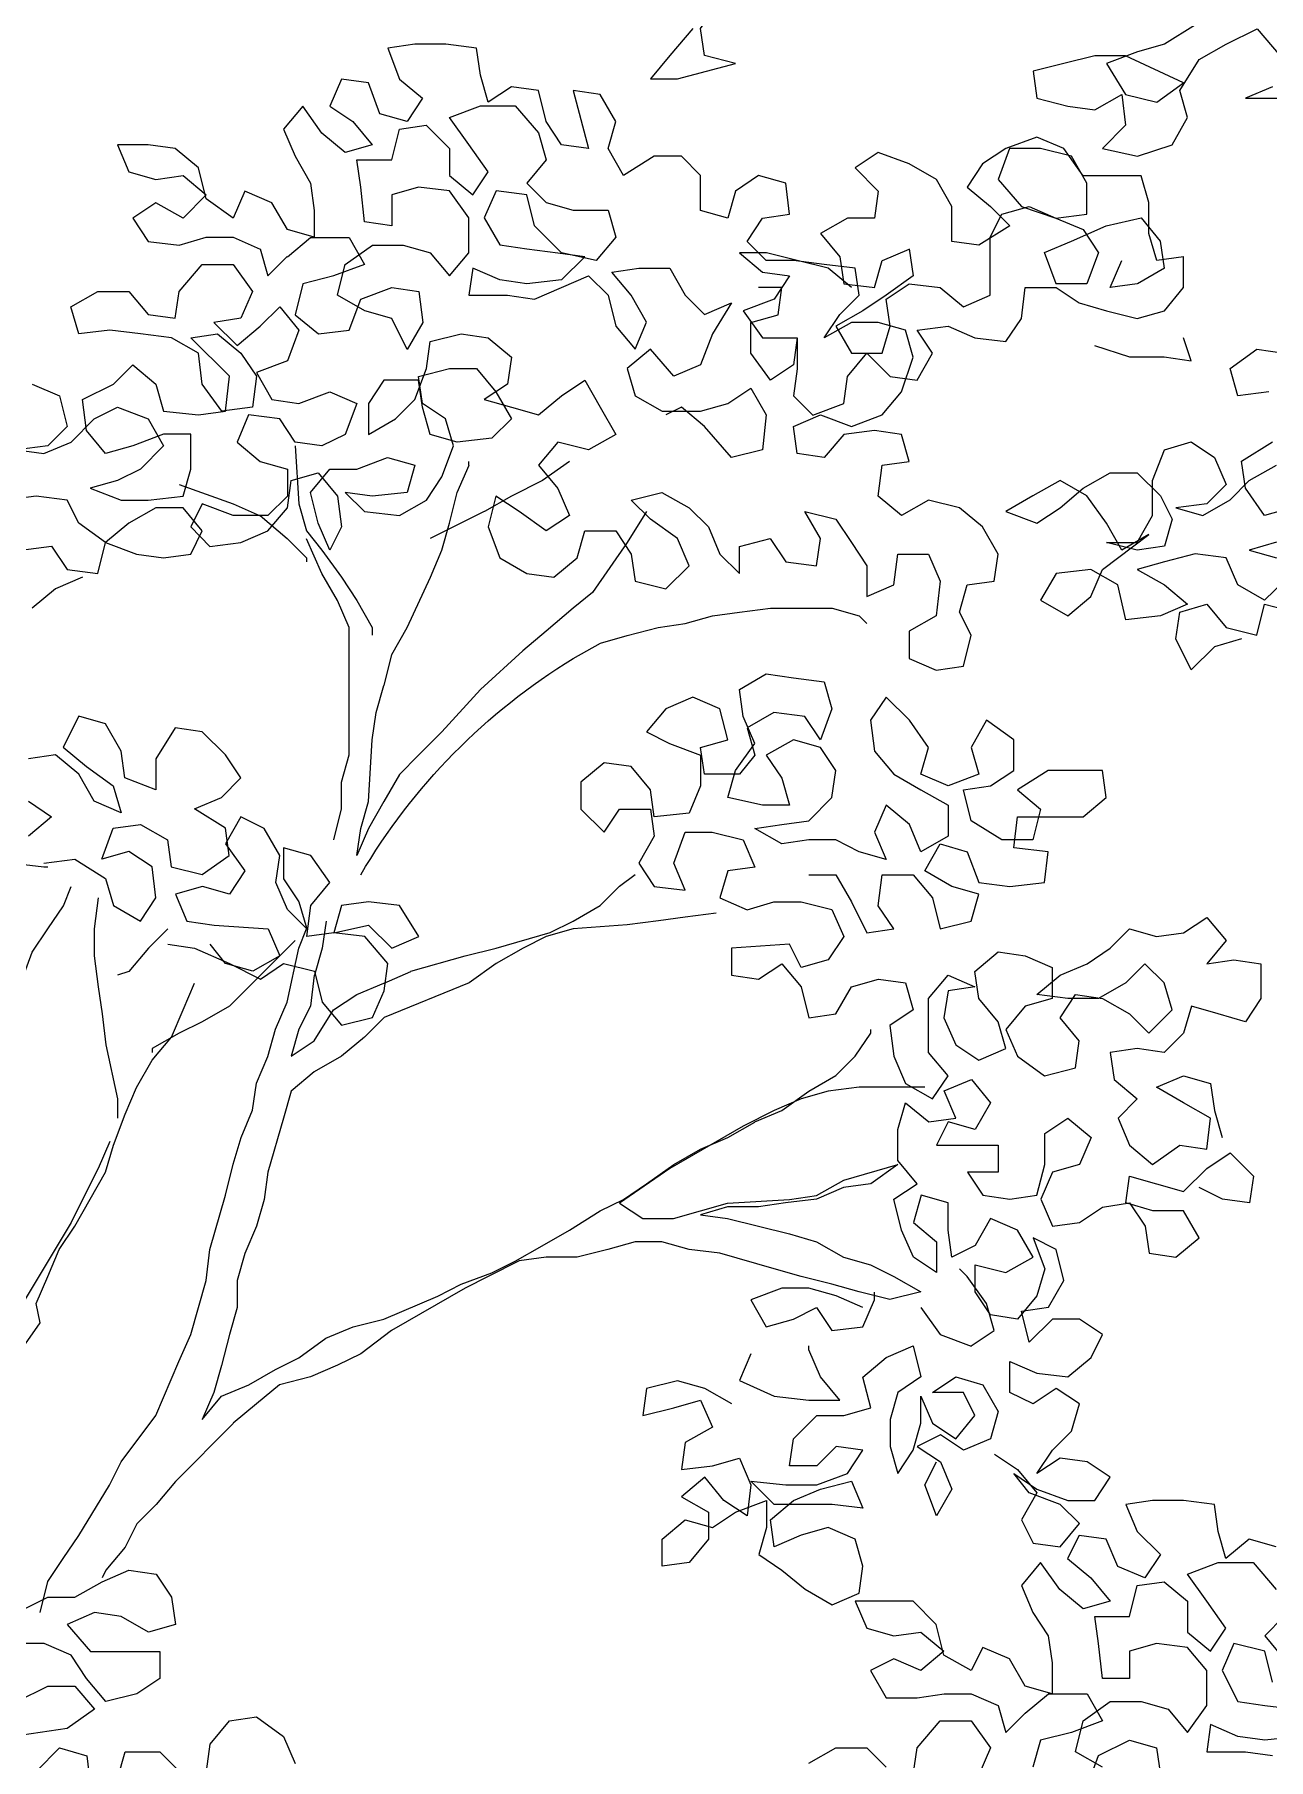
# Model space of a CAD drawing. Header units: metres. Extents: x 14 to 155, y 0 to 125.
# Drawn here: x 53.801 to 54.312, y 39.145 to 39.86 of the extents above; entities that cross this region are included whole.
import ezdxf

# ---------------------------------------------------------------- set-up
doc = ezdxf.new("R2010")
doc.units = ezdxf.units.M
doc.layers.add('PDF3_Geometry', color=9, linetype='Continuous', true_color=0x808080)
doc.layers.add('PDF_Geometry', color=7, linetype='Continuous', true_color=0xc0c0c0)

msp = doc.modelspace()

# ---------------------------------------------------------------- linework, layer by layer
at = {"layer": 'PDF3_Geometry', "color": 0, "lineweight": 0}
for points in [[(53.94583, 39.59041), (53.94902, 39.60325), (53.95539, 39.61441), (53.96505, 39.63522), (53.96983, 39.64638), (53.97302, 39.65763), (53.9762, 39.67038), (53.98108, 39.68163)], [(54.05458, 39.66242), (54.04662, 39.64957), (54.03218, 39.62885), (54.02421, 39.62238), (54.01296, 39.61282), (54.0034, 39.60476), (53.98577, 39.58872), (53.96983, 39.57119), (53.96018, 39.56153), (53.95221, 39.55356), (53.94574, 39.54231), (53.93936, 39.53116), (53.93458, 39.51991), (53.93618, 39.53116), (53.93936, 39.54231), (53.94096, 39.56791), (53.94255, 39.57916), (53.94574, 39.59032)], [(53.92502, 39.52637), (53.92821, 39.53922), (53.92821, 39.55038), (53.93139, 39.56163), (53.93139, 39.57438), (53.93139, 39.61441), (53.92661, 39.62557), (53.92014, 39.63682), (53.91377, 39.65116)], [(53.83221, 39.40149), (53.82743, 39.39033), (53.82096, 39.37749), (53.81618, 39.36793), (53.79218, 39.32789), (53.79218, 39.35667), (53.79218, 39.38068), (53.79377, 39.39193), (53.79536, 39.40468), (53.79536, 39.41752), (53.79377, 39.43027), (53.79377, 39.45587), (53.79536, 39.46712), (53.80014, 39.47996), (53.80652, 39.48952), (53.81299, 39.49909), (53.81617, 39.50715)], [(53.82742, 39.50237), (53.82583, 39.48953), (53.82583, 39.47837), (53.82743, 39.46552), (53.82902, 39.45437), (53.83061, 39.44152), (53.8354, 39.41912), (53.8354, 39.41115)], [(53.80334, 39.20629), (53.80653, 39.21914), (53.8129, 39.2287), (53.81937, 39.23826), (53.83212, 39.25908), (53.8369, 39.26874), (53.85134, 39.28796), (53.8609, 39.31036), (53.86578, 39.32152), (53.87215, 39.34393), (53.87374, 39.35677), (53.88012, 39.37918), (53.88331, 39.39202), (53.88659, 39.40318), (53.89137, 39.41443), (53.89296, 39.42559), (53.89774, 39.43674), (53.90093, 39.448), (53.90571, 39.45915), (53.91058, 39.48156), (53.91377, 39.48953)], [(53.90899, 39.48475), (53.89943, 39.47518), (53.89137, 39.46712), (53.8818, 39.45756), (53.87055, 39.45109), (53.86099, 39.44631), (53.84974, 39.43993), (53.84974, 39.43834)], [(53.77775, 39.18229), (53.77775, 39.20789), (53.77615, 39.21914), (53.77456, 39.23029), (53.77137, 39.24154), (53.77137, 39.26714), (53.77455, 39.27989), (53.78571, 39.29911), (53.79218, 39.31036), (53.80334, 39.3263), (53.80174, 39.33436), (53.80652, 39.34552), (53.8113, 39.35677), (53.81777, 39.36633), (53.82415, 39.37758), (53.83052, 39.38874), (53.83371, 39.3999), (53.83858, 39.41274), (53.84336, 39.4239), (53.84974, 39.43515), (53.8578, 39.44471), (53.86258, 39.45596), (53.86736, 39.46712)], [(54.09941, 39.40956), (54.11066, 39.41435), (54.12181, 39.42232), (54.13306, 39.42878), (54.14103, 39.43675), (54.1475, 39.44632), (54.1475, 39.44791)], [(53.93777, 39.44472), (53.92821, 39.43675), (53.91696, 39.43028), (53.9074, 39.42231), (53.90421, 39.41115), (53.89774, 39.38874), (53.89615, 39.37749), (53.89296, 39.36634), (53.88818, 39.35508), (53.88499, 39.34393), (53.885, 39.33268), (53.88181, 39.32152), (53.87853, 39.30868), (53.87534, 39.29752), (53.87056, 39.28627), (53.87853, 39.29593), (53.88978, 39.30071), (53.90093, 39.30708), (53.91059, 39.31186), (53.92175, 39.31993), (53.933, 39.32471), (53.94575, 39.3279), (53.96815, 39.33746), (53.97781, 39.34234), (53.99056, 39.34712), (54.00022, 39.3519), (54.01137, 39.35828), (54.02262, 39.36475), (54.03538, 39.37272), (54.04503, 39.3775), (54.05459, 39.38387), (54.06584, 39.39194), (54.077, 39.39831), (54.08825, 39.40309), (54.09941, 39.40947)], [(54.16982, 39.42391), (54.14263, 39.42391), (54.12978, 39.42232), (54.11863, 39.41913), (54.10738, 39.41435), (54.09463, 39.40788), (54.06416, 39.39034), (54.04334, 39.3759), (54.053, 39.36953), (54.06575, 39.36953), (54.08816, 39.37591), (54.11385, 39.3775), (54.125, 39.37909), (54.13625, 39.38547), (54.15866, 39.39194), (54.1475, 39.38397)], [(54.14741, 39.38397), (54.13616, 39.38238), (54.125, 39.37759), (54.11216, 39.376), (54.101, 39.37441), (54.08816, 39.37441), (54.077, 39.37112), (54.08816, 39.36953), (54.11385, 39.36316), (54.125, 39.35997), (54.13616, 39.35359), (54.14741, 39.35041), (54.15698, 39.34553), (54.16823, 39.33916), (54.15538, 39.33597), (54.14263, 39.33916), (54.13138, 39.34234), (54.11863, 39.34553), (54.10738, 39.34872), (54.08497, 39.35519), (54.07222, 39.35678), (54.06097, 39.35997), (54.04981, 39.35997), (54.03856, 39.35678), (54.02581, 39.35359), (54.01297, 39.35359), (54.00181, 39.35199), (53.98897, 39.34553), (53.97941, 39.34074), (53.94894, 39.32312), (53.93619, 39.31355), (53.92653, 39.30877), (53.91537, 39.30399), (53.90253, 39.30071), (53.89297, 39.29274), (53.8834, 39.28477)], [(53.8834, 39.28468), (53.8594, 39.26067), (53.85143, 39.25111), (53.84337, 39.24305), (53.83859, 39.23348), (53.83062, 39.22383)]]:
    msp.add_lwpolyline(points, dxfattribs=at)
msp.add_lwpolyline([(53.93618, 39.51194, -0.123693), (54.02421, 39.60157), (54.03546, 39.60794), (54.04662, 39.61113), (54.05946, 39.61441), (54.07062, 39.61601), (54.08187, 39.6192), (54.09302, 39.62079), (54.10587, 39.62239), (54.13146, 39.62239), (54.14262, 39.6192), (54.14581, 39.61601)], format="xyb", dxfattribs=at)
at = {"layer": 'PDF_Geometry', "color": 0, "lineweight": 0}
for points in [[(54.0738, 39.86249), (54.06423, 39.85133), (54.05617, 39.84167), (54.06742, 39.84167), (54.09142, 39.84805), (54.07858, 39.85133), (54.07698, 39.86249), (54.08495, 39.87365), (54.0962, 39.88012), (54.10736, 39.87693)], [(54.28193, 39.864), (54.26909, 39.85603), (54.25793, 39.85284), (54.24508, 39.84806), (54.25305, 39.83521), (54.2659, 39.83203), (54.27706, 39.84), (54.25305, 39.85124), (54.2403, 39.85124), (54.22746, 39.84806), (54.21471, 39.84487), (54.2163, 39.83362), (54.22905, 39.83043), (54.2403, 39.82884), (54.25146, 39.83521), (54.25305, 39.82246), (54.24349, 39.81281), (54.25793, 39.80962), (54.27227, 39.8144), (54.27865, 39.82565), (54.27546, 39.83681), (54.28352, 39.84965), (54.29468, 39.85603), (54.30752, 39.8624), (54.31709, 39.85125)], [(53.80013, 39.71519), (53.81138, 39.71041), (53.81457, 39.69766), (53.80651, 39.6896), (53.79376, 39.688), (53.80492, 39.68641), (53.81617, 39.69119), (53.82573, 39.70085), (53.83539, 39.70563), (53.84814, 39.70085), (53.85451, 39.6896), (53.84495, 39.68003), (53.83539, 39.67525), (53.82414, 39.67206), (53.83698, 39.66719), (53.84814, 39.66719), (53.86258, 39.66878), (53.86576, 39.68004), (53.86576, 39.69447), (53.85451, 39.69447), (53.84176, 39.6896), (53.83051, 39.68641), (53.82254, 39.69607), (53.82095, 39.70882), (53.83379, 39.71519), (53.84176, 39.72325), (53.85132, 39.71519), (53.85451, 39.70404), (53.86895, 39.70244), (53.8802, 39.70404), (53.88179, 39.71847), (53.86576, 39.73441), (53.87692, 39.73601), (53.88657, 39.72804), (53.89295, 39.71848), (53.89136, 39.70563), (53.87861, 39.70404), (53.87054, 39.71519), (53.86895, 39.72804), (53.85779, 39.73441), (53.84495, 39.73601), (53.8322, 39.7376), (53.81935, 39.736), (53.81616, 39.74725), (53.82732, 39.75363), (53.84016, 39.75363), (53.84813, 39.74407), (53.85938, 39.74248), (53.86098, 39.75363), (53.87054, 39.76479), (53.88338, 39.76479), (53.89135, 39.75363), (53.88657, 39.74248), (53.87532, 39.74079), (53.88498, 39.73123), (53.89454, 39.7392), (53.90261, 39.74726), (53.91057, 39.7376), (53.90579, 39.72485), (53.89295, 39.72007), (53.89933, 39.70882), (53.91058, 39.70723), (53.92333, 39.71201), (53.93458, 39.70723), (53.9298, 39.69438), (53.92014, 39.6896), (53.90898, 39.69119), (53.90261, 39.70085), (53.88976, 39.70244), (53.88498, 39.69119), (53.89454, 39.68322), (53.9058, 39.68004), (53.9058, 39.66879), (53.89773, 39.66082), (53.88339, 39.66082), (53.87054, 39.6656), (53.86576, 39.65603), (53.87373, 39.64797), (53.88658, 39.64957), (53.89773, 39.65444), (53.9058, 39.664), (53.90739, 39.67526), (53.91855, 39.67844), (53.92661, 39.66879), (53.9282, 39.65604), (53.92333, 39.64638), (53.91855, 39.65763), (53.91536, 39.67038), (53.92333, 39.68004), (53.93458, 39.68004), (53.94733, 39.68482), (53.95858, 39.68163), (53.95539, 39.67038), (53.94095, 39.66879), (53.9298, 39.67038), (53.93777, 39.66241), (53.9522, 39.66082), (53.96336, 39.66719), (53.96974, 39.67685), (53.97461, 39.6896), (53.97133, 39.70085), (53.96177, 39.70723), (53.96017, 39.71838), (53.97302, 39.72167), (53.98417, 39.72167), (53.99214, 39.71201), (53.99861, 39.70085), (53.99055, 39.69279), (53.9762, 39.6912), (53.96495, 39.69438), (53.96177, 39.70563), (53.96017, 39.71679), (53.94573, 39.71679), (53.93936, 39.70723), (53.93936, 39.69438), (53.95061, 39.70085), (53.95858, 39.70882), (53.96336, 39.72167), (53.96495, 39.73282), (53.9778, 39.73601), (53.98895, 39.73442), (53.99861, 39.72645), (53.99702, 39.7152), (53.98736, 39.70882), (53.99861, 39.70564), (54.00977, 39.70245), (54.01942, 39.71042), (54.02899, 39.71679), (54.03536, 39.70564), (54.04183, 39.69439), (54.03058, 39.68801), (54.01783, 39.6912), (54.00977, 39.68163), (54.01783, 39.67198), (54.02261, 39.66082), (54.01296, 39.65445), (54.0018, 39.66241), (53.99214, 39.66879), (53.98896, 39.65604), (53.99374, 39.64319), (54.00499, 39.63682), (54.01615, 39.63523), (54.0258, 39.6432), (54.02899, 39.65445), (54.04183, 39.65445), (54.04821, 39.64479), (54.0498, 39.63363), (54.06255, 39.63045), (54.07221, 39.64001), (54.06743, 39.65126), (54.05618, 39.65923), (54.04821, 39.6672), (54.06096, 39.67039), (54.07221, 39.66401), (54.08018, 39.65604), (54.08496, 39.64479), (54.09302, 39.63682), (54.09302, 39.64798), (54.10577, 39.65126), (54.11224, 39.64161), (54.12499, 39.64001), (54.12659, 39.65126), (54.12021, 39.66242), (54.13306, 39.65923), (54.13943, 39.64958), (54.14581, 39.64001), (54.14581, 39.62726), (54.15706, 39.63204), (54.15865, 39.64479), (54.1714, 39.6448), (54.17618, 39.63364), (54.17459, 39.6192), (54.16343, 39.61282), (54.16343, 39.60157), (54.17459, 39.59679), (54.18584, 39.59839), (54.18903, 39.61123), (54.18425, 39.62079), (54.18743, 39.63205), (54.19859, 39.63364), (54.20018, 39.6448), (54.19381, 39.65605), (54.18425, 39.66402), (54.1714, 39.6672), (54.16024, 39.66083), (54.15059, 39.6688), (54.15218, 39.68164), (54.16343, 39.68323), (54.16024, 39.69439), (54.14899, 39.69598), (54.13624, 39.69439), (54.12818, 39.68483), (54.11702, 39.68642), (54.11543, 39.69767), (54.12659, 39.70245), (54.13943, 39.69767), (54.15218, 39.70245), (54.16024, 39.71202), (54.16502, 39.72645), (54.16184, 39.73761), (54.15058, 39.7408), (54.13943, 39.7408), (54.12818, 39.73442), (54.13465, 39.74408), (54.14262, 39.75205), (54.14102, 39.76321), (54.12818, 39.7648), (54.11543, 39.76639), (54.10418, 39.76639), (54.09621, 39.77436), (54.10258, 39.78402), (54.11383, 39.78561), (54.11224, 39.79846), (54.10099, 39.80164), (54.09142, 39.79517), (54.08824, 39.78402), (54.07699, 39.7872), (54.07699, 39.80164), (54.06902, 39.80961), (54.05777, 39.80961), (54.04502, 39.80164), (54.03864, 39.8128), (54.04183, 39.82405), (54.03536, 39.8352), (54.0242, 39.8368), (54.03058, 39.8128), (54.01942, 39.81439), (54.01295, 39.82405), (54.00976, 39.8368), (53.99861, 39.83839), (53.98895, 39.83202), (53.98576, 39.84317), (53.98417, 39.85442), (53.97142, 39.85602), (53.95857, 39.85602), (53.94742, 39.85442), (53.9522, 39.84158), (53.96176, 39.83361), (53.95539, 39.82404), (53.94414, 39.82723), (53.93935, 39.83998), (53.9282, 39.84158), (53.92342, 39.83042), (53.93298, 39.82404), (53.94095, 39.81439), (53.92979, 39.8112), (53.92013, 39.81917), (53.91216, 39.83042), (53.9042, 39.82086), (53.90898, 39.8096), (53.91535, 39.79845), (53.91695, 39.7872), (53.91695, 39.77604), (53.90579, 39.77923), (53.89932, 39.79038), (53.88817, 39.79517), (53.88338, 39.78401), (53.87213, 39.79198), (53.86895, 39.80482), (53.85938, 39.81279), (53.84813, 39.81438), (53.83538, 39.81438), (53.84016, 39.80323), (53.85132, 39.80004), (53.86257, 39.80163), (53.87213, 39.79357), (53.86257, 39.78401), (53.85132, 39.79038), (53.84176, 39.78401), (53.84813, 39.77435), (53.86098, 39.77276), (53.87213, 39.77604), (53.88338, 39.77604), (53.89454, 39.77117)], [(54.3139, 39.8384), (54.30274, 39.83362), (54.31868, 39.83362)], [(53.96495, 39.76967), (53.97292, 39.76011), (53.98098, 39.76967), (53.98098, 39.78411), (53.97301, 39.79526), (53.96017, 39.79686), (53.94901, 39.79367), (53.94901, 39.78082), (53.93776, 39.78251), (53.93617, 39.79686), (53.93457, 39.80811), (53.94901, 39.80811), (53.9522, 39.82086), (53.96335, 39.82245), (53.97301, 39.81289), (53.97301, 39.80164), (53.98258, 39.79367), (53.98895, 39.80323), (53.98098, 39.81448), (53.97301, 39.82564), (53.98576, 39.83051), (54.0002, 39.83052), (54.00976, 39.81927), (54.01295, 39.80811), (54.00498, 39.79845), (54.01295, 39.79048), (54.0242, 39.7873), (54.03864, 39.7873), (54.04183, 39.77605), (54.03377, 39.76648), (54.01942, 39.76967), (54.00817, 39.78083), (54.00498, 39.79367), (53.99223, 39.79526), (53.98736, 39.78411), (53.99383, 39.77286), (54.00498, 39.77126), (54.01783, 39.76967), (54.02898, 39.76808)], [(54.27706, 39.76799), (54.2659, 39.7664), (54.26262, 39.77755), (54.26262, 39.7904), (54.25943, 39.80156), (54.23543, 39.80155), (54.22746, 39.8128), (54.21621, 39.81759), (54.20346, 39.8128), (54.1938, 39.80643), (54.18743, 39.79677), (54.19708, 39.7888), (54.20505, 39.78083), (54.19221, 39.77277), (54.18105, 39.77436), (54.18105, 39.7888), (54.17468, 39.79996), (54.16343, 39.80643), (54.15058, 39.81121), (54.14102, 39.80483), (54.15058, 39.79518), (54.14899, 39.78402), (54.13783, 39.78402), (54.12658, 39.77755), (54.13465, 39.76799), (54.13624, 39.75683), (54.14908, 39.75524)], [(54.16502, 39.76002), (54.15387, 39.75205), (54.14421, 39.74558), (54.13305, 39.7392), (54.13943, 39.72805), (54.15218, 39.72805), (54.15546, 39.73921), (54.15387, 39.75046), (54.16343, 39.75683), (54.17627, 39.75524), (54.18584, 39.74718), (54.19699, 39.75205), (54.19699, 39.76321), (54.19699, 39.77605), (54.20177, 39.78562), (54.21302, 39.7888), (54.22418, 39.78402), (54.23702, 39.78562), (54.23702, 39.79846), (54.23055, 39.80962), (54.2178, 39.8128), (54.20496, 39.8128), (54.20018, 39.80005), (54.20984, 39.7888), (54.22418, 39.78402), (54.23543, 39.77924), (54.24181, 39.76958)], [(54.2194, 39.76968), (54.23056, 39.77446), (54.24499, 39.78084), (54.25943, 39.78412), (54.2674, 39.77446), (54.269, 39.7633)], [(53.90579, 39.76798), (53.91535, 39.77595), (53.93139, 39.77595), (53.93776, 39.76479), (53.92492, 39.76001)], [(53.89454, 39.77126), (53.89773, 39.7601), (53.9057, 39.76807)], [(53.92979, 39.76479), (53.94104, 39.77276), (53.95379, 39.77276), (53.96504, 39.76957)], [(54.02898, 39.76798), (54.01942, 39.75842), (54.00498, 39.75683), (53.99383, 39.75842), (53.98267, 39.7632), (53.98098, 39.75204), (53.99702, 39.75204), (54.00817, 39.75045), (54.01942, 39.75523), (54.03058, 39.76001), (54.03864, 39.75204), (54.04183, 39.7392), (54.0498, 39.72964), (54.05458, 39.74089), (54.0482, 39.75205), (54.04024, 39.76161), (54.05139, 39.7632), (54.06424, 39.7632), (54.07061, 39.75205), (54.07858, 39.74408), (54.08983, 39.74886), (54.08186, 39.73601), (54.07699, 39.72326), (54.06583, 39.71848), (54.05617, 39.72964), (54.04661, 39.72167), (54.0498, 39.71042), (54.06105, 39.70404), (54.07699, 39.70404), (54.08824, 39.70723), (54.0978, 39.71361), (54.10418, 39.70245), (54.10258, 39.68801), (54.08983, 39.68483), (54.07858, 39.69767), (54.06902, 39.70564), (54.06264, 39.70245)], [(54.13943, 39.75524), (54.12986, 39.76321), (54.11702, 39.76639), (54.10427, 39.76958), (54.09302, 39.76958), (54.10268, 39.76161)], [(54.11383, 39.76002), (54.10746, 39.75045), (54.09461, 39.74558), (54.10268, 39.73442), (54.11702, 39.73442), (54.11702, 39.72158), (54.11543, 39.71042), (54.1234, 39.70236), (54.13624, 39.70723), (54.13784, 39.71839), (54.1458, 39.72805), (54.15546, 39.71839), (54.16662, 39.7168), (54.17309, 39.72805), (54.16662, 39.73761), (54.17946, 39.73921), (54.19062, 39.73442), (54.20346, 39.73283), (54.20984, 39.74239), (54.21143, 39.75524), (54.22427, 39.75524), (54.23384, 39.74886), (54.24509, 39.74558), (54.25784, 39.7424), (54.26909, 39.74558), (54.27706, 39.75524), (54.27706, 39.76809)], [(54.15227, 39.76639), (54.16343, 39.77118)], [(54.16343, 39.77127), (54.16502, 39.76011)], [(54.22427, 39.75683), (54.21949, 39.76968)], [(54.24181, 39.76968), (54.23703, 39.75683), (54.22418, 39.75683)], [(53.92501, 39.76001), (53.91217, 39.75682), (53.90898, 39.74398), (53.91864, 39.73601), (53.93139, 39.7376), (53.93626, 39.75045), (53.94901, 39.75523), (53.96026, 39.75364), (53.96186, 39.74079), (53.95539, 39.72963), (53.94901, 39.74238), (53.93786, 39.74557), (53.92661, 39.75204), (53.92979, 39.76489)], [(54.10258, 39.76161), (54.11374, 39.76002)], [(54.14899, 39.75524), (54.15218, 39.76639)], [(54.25784, 39.75683), (54.24668, 39.75524), (54.25146, 39.7664)], [(54.26909, 39.76321), (54.25793, 39.75683)], [(54.11702, 39.73442), (54.11543, 39.72327), (54.10586, 39.7168), (54.0978, 39.72805), (54.0978, 39.7408), (54.10905, 39.74398), (54.11064, 39.75524), (54.10099, 39.75523)], [(54.24021, 39.73124), (54.25465, 39.72646), (54.269, 39.72646), (54.28025, 39.72487), (54.27706, 39.73443)], [(54.31231, 39.71202), (54.29947, 39.71043), (54.29628, 39.72168), (54.30744, 39.72965), (54.31869, 39.72805)], [(53.90898, 39.6896), (53.91058, 39.6656), (53.91377, 39.65444), (53.92014, 39.64638), (53.9282, 39.63522), (53.93458, 39.62557), (53.94096, 39.61441), (53.94096, 39.61122)], [(54.31869, 39.63364), (54.31063, 39.62567), (54.29947, 39.63205), (54.29469, 39.64321), (54.28184, 39.64489), (54.26909, 39.64161), (54.25784, 39.63842), (54.26909, 39.63205), (54.27866, 39.62408), (54.2675, 39.6192), (54.25306, 39.61761), (54.24987, 39.63205), (54.23862, 39.63842), (54.22428, 39.63683), (54.21781, 39.62567), (54.22906, 39.6192), (54.23862, 39.62727), (54.24341, 39.63842), (54.26262, 39.65286), (54.25147, 39.64649), (54.24509, 39.65764), (54.23703, 39.66889), (54.22587, 39.67527), (54.21462, 39.66889), (54.20347, 39.66242), (54.21622, 39.65764), (54.22587, 39.66402), (54.23543, 39.67208), (54.24669, 39.67846), (54.25784, 39.67846), (54.2675, 39.66889), (54.27228, 39.65924), (54.26909, 39.64808), (54.25784, 39.64649), (54.24509, 39.64967), (54.25784, 39.64967), (54.26422, 39.66083), (54.26422, 39.67527), (54.26909, 39.68802), (54.28025, 39.6913), (54.28991, 39.68483), (54.29469, 39.67368), (54.28662, 39.66561), (54.27387, 39.66402), (54.28503, 39.66083), (54.29628, 39.6673), (54.30425, 39.67527), (54.3155, 39.68165)], [(54.32188, 39.66402), (54.31063, 39.66083), (54.30266, 39.67208), (54.30106, 39.68324), (54.31391, 39.6913)], [(53.98099, 39.68163), (53.98099, 39.68323)], [(54.02261, 39.68323), (54.01146, 39.67526), (53.99861, 39.66879), (53.98746, 39.66241)], [(53.79535, 39.64637), (53.8081, 39.64806), (53.81457, 39.63841), (53.82732, 39.63681), (53.83051, 39.64966), (53.84336, 39.64478), (53.85451, 39.64319), (53.86576, 39.64478), (53.87054, 39.65444), (53.86258, 39.664), (53.85132, 39.664), (53.84017, 39.65763), (53.83051, 39.64966), (53.81935, 39.65763), (53.81457, 39.66719), (53.80173, 39.66878), (53.78898, 39.66719)], [(53.86098, 39.67357), (53.88339, 39.6656), (53.89455, 39.66072)], [(53.89455, 39.66082), (53.9057, 39.65125), (53.91377, 39.64319), (53.91377, 39.6416)], [(53.98736, 39.66241), (53.96496, 39.65126)], [(54.3155, 39.64968), (54.30425, 39.64649), (54.3155, 39.64321)], [(53.82095, 39.63522), (53.80979, 39.63044), (53.80014, 39.62237)], [(54.30107, 39.60964), (54.28991, 39.60645), (54.28025, 39.5968), (54.27388, 39.60964), (54.27547, 39.6208), (54.28663, 39.62408), (54.29469, 39.61442), (54.30744, 39.61124), (54.31063, 39.62408), (54.32347, 39.6208)], [(54.12181, 39.51194), (54.13306, 39.51194), (54.13944, 39.50079), (54.14581, 39.48794), (54.15706, 39.48954), (54.15059, 39.4991), (54.15219, 39.51195), (54.16503, 39.51195), (54.173, 39.50238), (54.17619, 39.48954), (54.18903, 39.49273), (54.19222, 39.50398), (54.18106, 39.50716), (54.16981, 39.51354), (54.17619, 39.52479), (54.18744, 39.52151), (54.19222, 39.50876), (54.20506, 39.50717), (54.21941, 39.50876), (54.221, 39.52151), (54.20666, 39.5231), (54.20825, 39.53595), (54.221, 39.53595), (54.23544, 39.53595), (54.245, 39.54392), (54.24341, 39.55517), (54.23225, 39.55517), (54.221, 39.55517), (54.20825, 39.5472), (54.21781, 39.53914), (54.21463, 39.52639), (54.20178, 39.52639), (54.18903, 39.53435), (54.18584, 39.5472), (54.197, 39.54879), (54.20666, 39.55517), (54.20666, 39.56792), (54.19541, 39.57598), (54.18903, 39.56473), (54.19222, 39.55357), (54.17947, 39.54879), (54.16822, 39.55357), (54.1714, 39.56473), (54.16344, 39.57598), (54.15378, 39.58554), (54.1474, 39.57598), (54.149, 39.56313), (54.15706, 39.55357), (54.16822, 39.5472), (54.17947, 39.54073), (54.17947, 39.52798), (54.16822, 39.52151), (54.16344, 39.53276), (54.15378, 39.54073), (54.149, 39.52957), (54.15378, 39.51832), (54.14262, 39.52151), (54.13306, 39.52638), (54.12181, 39.52638), (54.11065, 39.52479), (54.0994, 39.53116), (54.11065, 39.53276), (54.12181, 39.53435), (54.13137, 39.54391), (54.13306, 39.55517), (54.12659, 39.56473), (54.11543, 39.56791), (54.10418, 39.56154), (54.11065, 39.55198), (54.11384, 39.54073), (54.10259, 39.54073), (54.08825, 39.54391), (54.09143, 39.55516), (54.0994, 39.56632), (54.09462, 39.57757), (54.09303, 39.58873), (54.10418, 39.5952), (54.11543, 39.5936), (54.12818, 39.59192), (54.13137, 39.58076), (54.12659, 39.56792), (54.12021, 39.57757), (54.10737, 39.57917), (54.09621, 39.57279), (54.0994, 39.56154), (54.09303, 39.55357), (54.07859, 39.55357), (54.07699, 39.56473), (54.08824, 39.56791), (54.08496, 39.58076), (54.07381, 39.58554), (54.06256, 39.58076), (54.05459, 39.57119), (54.06415, 39.56632), (54.07699, 39.56154), (54.077, 39.54879), (54.07221, 39.53754), (54.05778, 39.53594), (54.05618, 39.54719), (54.04821, 39.55676), (54.03696, 39.55835), (54.0274, 39.55038), (54.0274, 39.53913), (54.03696, 39.52957), (54.04343, 39.53913), (54.05618, 39.53913), (54.05778, 39.52797), (54.0514, 39.51672), (54.05778, 39.50716), (54.07062, 39.50557), (54.06584, 39.51672), (54.07062, 39.52957), (54.08178, 39.52957), (54.09462, 39.52638), (54.0994, 39.51513), (54.08825, 39.51354), (54.08497, 39.50238), (54.09622, 39.4975), (54.10737, 39.50079), (54.11862, 39.50079), (54.13137, 39.49751), (54.13625, 39.48635), (54.12978, 39.47669), (54.11862, 39.4735), (54.11384, 39.48316), (54.08984, 39.48157), (54.08984, 39.47032), (54.101, 39.46872), (54.11066, 39.4751), (54.11863, 39.46554), (54.12181, 39.45269), (54.13306, 39.45429), (54.13944, 39.46554), (54.1506, 39.46872), (54.16185, 39.46713), (54.16503, 39.45597), (54.15538, 39.44951), (54.15707, 39.43675), (54.16185, 39.4255), (54.173, 39.41913), (54.17947, 39.42869), (54.17141, 39.43835), (54.17141, 39.44951), (54.17141, 39.46076), (54.17947, 39.47032), (54.19063, 39.46554), (54.17947, 39.46394), (54.17778, 39.45269), (54.18266, 39.44154), (54.19222, 39.43516), (54.20347, 39.43994), (54.20019, 39.4511), (54.19222, 39.46076), (54.19063, 39.47191), (54.20019, 39.47998), (54.21144, 39.47838), (54.2226, 39.47351), (54.2226, 39.46076), (54.21144, 39.45757), (54.20347, 39.44791), (54.20826, 39.43676), (54.21941, 39.42869), (54.23226, 39.43198), (54.23385, 39.44313), (54.22588, 39.4527), (54.23226, 39.46235), (54.24341, 39.46076), (54.25466, 39.45429), (54.26263, 39.44632), (54.27229, 39.45598), (54.26901, 39.46714), (54.26104, 39.4751), (54.25307, 39.46713), (54.24182, 39.46076), (54.22907, 39.46076), (54.21622, 39.46235), (54.22588, 39.47032), (54.23704, 39.4751), (54.2466, 39.48157), (54.25466, 39.48954), (54.26582, 39.48635), (54.27707, 39.48795), (54.28663, 39.49432), (54.29469, 39.48476), (54.28663, 39.4751), (54.29788, 39.4767), (54.30904, 39.47511), (54.30904, 39.46076), (54.30266, 39.4511), (54.29141, 39.45429), (54.28026, 39.45757), (54.27707, 39.44632), (54.26901, 39.43835), (54.25785, 39.43995), (54.2466, 39.43835), (54.24829, 39.4271), (54.25785, 39.41913), (54.24988, 39.41116), (54.25466, 39.39991), (54.26423, 39.39194), (54.27548, 39.39991), (54.28664, 39.39832), (54.28823, 39.41116), (54.27707, 39.41754), (54.26582, 39.42391), (54.27707, 39.4287), (54.28823, 39.42551), (54.28982, 39.41435), (54.29301, 39.4031)], [(53.80492, 39.51681), (53.81777, 39.5184), (53.83052, 39.51043), (53.83371, 39.49918), (53.84496, 39.49281), (53.85133, 39.50237), (53.84974, 39.51521), (53.84017, 39.52159), (53.82892, 39.5184), (53.8337, 39.53125), (53.84495, 39.53284), (53.85611, 39.52637), (53.85771, 39.51522), (53.87055, 39.51203), (53.88171, 39.52), (53.88011, 39.53125), (53.86736, 39.53922), (53.87852, 39.544), (53.88658, 39.55206), (53.88011, 39.56162), (53.87055, 39.57119), (53.8593, 39.57278), (53.85133, 39.56003), (53.85133, 39.54719), (53.83848, 39.55206), (53.83689, 39.56322), (53.83051, 39.57447), (53.81936, 39.57765), (53.81289, 39.56481), (53.82255, 39.55684), (53.8337, 39.54878), (53.83689, 39.53762), (53.82573, 39.5424), (53.81936, 39.55365), (53.8097, 39.56162), (53.79855, 39.56003)], [(53.79855, 39.5424), (53.80811, 39.53603), (53.79855, 39.52796)], [(53.85621, 39.48315), (53.86736, 39.48156), (53.8818, 39.47518), (53.89465, 39.46871), (53.90421, 39.47518), (53.91705, 39.472), (53.92024, 39.45915), (53.92821, 39.44959), (53.94106, 39.45278), (53.94584, 39.46394), (53.94743, 39.47519), (53.93787, 39.48634), (53.92502, 39.48794), (53.93946, 39.49112), (53.94902, 39.48156), (53.96027, 39.48634), (53.95221, 39.49919), (53.93946, 39.50078), (53.92821, 39.49919), (53.92502, 39.48794), (53.91387, 39.48634), (53.91546, 39.49919), (53.92343, 39.50875), (53.91546, 39.52), (53.90421, 39.52319), (53.90421, 39.51034), (53.91058, 39.50078), (53.91387, 39.48953), (53.9058, 39.49759), (53.90102, 39.50875), (53.90261, 39.52), (53.89624, 39.53115), (53.88658, 39.53594), (53.88021, 39.52478), (53.88818, 39.51353), (53.8818, 39.50397), (53.87064, 39.50715), (53.85939, 39.50396), (53.86418, 39.49271), (53.87543, 39.49112), (53.89783, 39.48953), (53.90262, 39.47837), (53.89146, 39.472), (53.88021, 39.47518), (53.87383, 39.48315)], [(53.79208, 39.51681), (53.80492, 39.51521), (53.80652, 39.51521)], [(53.95699, 39.472), (53.9794, 39.47837), (53.99224, 39.48156), (54.01465, 39.48803), (54.02421, 39.49281), (54.03537, 39.49919), (54.04343, 39.50725), (54.04981, 39.51203)], [(54.08347, 39.496), (54.07062, 39.49441), (54.05947, 39.49282), (54.04662, 39.49122), (54.02421, 39.48963), (54.01306, 39.48644), (54.00349, 39.48156), (53.99224, 39.47519), (53.98109, 39.46722), (53.94584, 39.45278), (53.93787, 39.44481)], [(53.85621, 39.48953), (53.84824, 39.48156), (53.84018, 39.4719), (53.83539, 39.47031)], [(53.92183, 39.49272), (53.92024, 39.48156), (53.91705, 39.4704)], [(53.91696, 39.4704), (53.91537, 39.45756), (53.91059, 39.448), (53.9074, 39.43675), (53.91696, 39.44312), (53.92493, 39.45597), (53.93459, 39.46234), (53.94574, 39.46712)], [(53.94584, 39.46712), (53.95699, 39.4719)], [(54.1987, 39.27194), (54.20826, 39.26556), (54.21632, 39.25591), (54.20995, 39.24475), (54.21473, 39.23509), (54.22589, 39.2335), (54.23395, 39.24316), (54.22589, 39.25112), (54.21314, 39.25591), (54.20667, 39.26397), (54.21632, 39.2575), (54.22908, 39.25272), (54.24033, 39.25272), (54.2467, 39.26238), (54.23714, 39.26875), (54.22589, 39.27034), (54.21632, 39.26397), (54.2227, 39.27353), (54.23067, 39.2815), (54.23395, 39.29275), (54.22429, 39.29913), (54.21473, 39.29275), (54.20507, 39.29753), (54.20507, 39.31038), (54.21632, 39.3055), (54.22907, 39.30391), (54.23873, 39.31197), (54.24351, 39.32153), (54.23395, 39.32791), (54.2227, 39.32791), (54.21313, 39.31835), (54.20995, 39.33119), (54.2211, 39.33278), (54.22748, 39.34394), (54.22429, 39.35678), (54.21473, 39.36157), (54.21951, 39.34872), (54.21632, 39.33757), (54.20826, 39.32791), (54.1971, 39.3296), (54.19073, 39.33916), (54.19073, 39.35031), (54.20348, 39.34713), (54.21473, 39.3536), (54.20826, 39.36475), (54.1971, 39.36953), (54.19073, 39.35838), (54.18107, 39.3536), (54.17948, 39.36475), (54.17947, 39.376), (54.16832, 39.37919), (54.16513, 39.36794), (54.17469, 39.35997), (54.17469, 39.34713), (54.16513, 39.3536), (54.16026, 39.36475), (54.15707, 39.3776), (54.16672, 39.38397), (54.15866, 39.39353), (54.15866, 39.40638), (54.16185, 39.41754), (54.1715, 39.40957), (54.18266, 39.41116), (54.17788, 39.42241), (54.18913, 39.42719), (54.1971, 39.41754), (54.19072, 39.40638), (54.17947, 39.40957), (54.17469, 39.4), (54.20029, 39.4), (54.20029, 39.38875), (54.18754, 39.38875), (54.19391, 39.37919), (54.20507, 39.3776), (54.21632, 39.37919), (54.21951, 39.39194), (54.21951, 39.40479), (54.22907, 39.41116), (54.23873, 39.40319), (54.23395, 39.39194), (54.2227, 39.38876), (54.21791, 39.3776), (54.2227, 39.36635), (54.23395, 39.36794), (54.24351, 39.37432), (54.25467, 39.37601), (54.26114, 39.36635), (54.26273, 39.35519), (54.27389, 39.3536), (54.28354, 39.36157), (54.27707, 39.37273), (54.26432, 39.37272), (54.25307, 39.37601), (54.25467, 39.38716), (54.27707, 39.38079), (54.28673, 39.39035), (54.29629, 39.39673), (54.30595, 39.38716), (54.30436, 39.37601), (54.2931, 39.3776), (54.28354, 39.38238)], [(54.18904, 39.31675), (54.1986, 39.32313), (54.19541, 39.33438), (54.18745, 39.34553), (54.18426, 39.34872)], [(54.14423, 39.33269), (54.13307, 39.33747), (54.12182, 39.34066), (54.11066, 39.34065), (54.09782, 39.33587), (54.10419, 39.32472), (54.11544, 39.3279), (54.12501, 39.33269), (54.13138, 39.32312), (54.14423, 39.32472), (54.14901, 39.33587), (54.14901, 39.33906)], [(54.16823, 39.33269), (54.1762, 39.32153), (54.18904, 39.31666)], [(54.08985, 39.29275), (54.07869, 39.29912), (54.06744, 39.30231), (54.0546, 39.29912), (54.053, 39.28796), (54.06585, 39.29115), (54.077, 39.29434), (54.08188, 39.28318), (54.07063, 39.27671), (54.06904, 39.26556), (54.08188, 39.26715), (54.09304, 39.27034), (54.09782, 39.25918), (54.09623, 39.24634), (54.08666, 39.25271), (54.07869, 39.26237), (54.06904, 39.25431), (54.08029, 39.24793), (54.08029, 39.23677), (54.07223, 39.22712), (54.06107, 39.22552), (54.06107, 39.23677), (54.07063, 39.24474), (54.08188, 39.24156), (54.09144, 39.24793), (54.10429, 39.25271), (54.10429, 39.24156), (54.1011, 39.23031), (54.11067, 39.22393), (54.12023, 39.21596), (54.13148, 39.20949), (54.14264, 39.21437), (54.14423, 39.22553), (54.14104, 39.23678), (54.12988, 39.24156), (54.11863, 39.23837), (54.10748, 39.23349), (54.10588, 39.24474), (54.11545, 39.25271), (54.1267, 39.2575), (54.13945, 39.26078), (54.14423, 39.24953), (54.13148, 39.25112), (54.10748, 39.25112), (54.09782, 39.26078), (54.11226, 39.25918), (54.1251, 39.25918), (54.13785, 39.26397), (54.14423, 39.27353), (54.13307, 39.27512), (54.1251, 39.26715), (54.11385, 39.26715), (54.11544, 39.27831), (54.1251, 39.28797), (54.13626, 39.28797), (54.14751, 39.29115), (54.14423, 39.3039), (54.15388, 39.31197), (54.16504, 39.31675), (54.16823, 39.30391), (54.15866, 39.29753), (54.15548, 39.28637), (54.15548, 39.27512), (54.15867, 39.26397), (54.16504, 39.27353), (54.16823, 39.28478), (54.16823, 39.29594), (54.1731, 39.28478), (54.18267, 39.27831), (54.19064, 39.28797), (54.18585, 39.29753), (54.1731, 39.29753), (54.18267, 39.30391), (54.19392, 39.30072), (54.20029, 39.28956), (54.1971, 39.27831), (54.18585, 39.27353), (54.17629, 39.2799), (54.16663, 39.27512), (54.17629, 39.26875), (54.18107, 39.2575), (54.1747, 39.24634), (54.16982, 39.25918), (54.1747, 39.26875)], [(54.09782, 39.31356), (54.09304, 39.3024), (54.10738, 39.29593), (54.12182, 39.29434), (54.13466, 39.29434), (54.1266, 39.304), (54.12182, 39.31515), (54.12182, 39.31675)], [(54.31542, 39.2335), (54.30427, 39.23669), (54.29461, 39.22872), (54.29142, 39.23988), (54.28983, 39.25113), (54.27708, 39.25272), (54.26423, 39.25272), (54.25308, 39.25113), (54.25786, 39.23987), (54.26742, 39.23031), (54.26105, 39.22066), (54.2498, 39.22544), (54.24501, 39.23669), (54.23386, 39.23828), (54.22898, 39.22872), (54.23864, 39.22065), (54.24661, 39.21109), (54.23545, 39.2079), (54.2258, 39.21587), (54.21783, 39.22712), (54.20986, 39.21747), (54.21464, 39.20631), (54.22101, 39.19665), (54.22261, 39.1855), (54.22261, 39.17265), (54.21145, 39.17584), (54.20498, 39.18709), (54.19383, 39.19187), (54.18905, 39.18231), (54.17779, 39.18868), (54.17461, 39.20143), (54.16504, 39.21109), (54.15379, 39.21109), (54.14104, 39.21109), (54.14582, 39.19984), (54.15698, 39.19665), (54.16823, 39.19824), (54.17779, 39.19028), (54.16823, 39.18231), (54.15698, 39.18709), (54.14742, 39.18231), (54.15379, 39.17106), (54.16664, 39.17106), (54.1778, 39.17265), (54.18905, 39.17265), (54.2002, 39.16787), (54.20339, 39.15662), (54.21145, 39.16468), (54.22102, 39.17265), (54.23705, 39.17265), (54.24342, 39.1615), (54.23067, 39.15662), (54.21783, 39.15343), (54.21464, 39.14228)], [(54.24342, 39.14228), (54.23227, 39.14865), (54.23545, 39.1615), (54.24661, 39.16947), (54.25946, 39.16947), (54.27061, 39.16628), (54.27868, 39.15662), (54.28664, 39.16787), (54.28664, 39.18231), (54.27867, 39.19187), (54.26583, 39.19347), (54.25467, 39.19028), (54.25467, 39.17903), (54.24342, 39.17903), (54.24183, 39.19347), (54.24023, 39.20472), (54.25467, 39.20472), (54.25786, 39.21747), (54.26902, 39.21906), (54.27867, 39.21109), (54.27867, 39.19825), (54.28824, 39.19028), (54.29461, 39.19984), (54.28664, 39.21109), (54.27867, 39.22225), (54.29142, 39.22713), (54.30586, 39.22713), (54.31542, 39.21588)], [(53.79696, 39.20789), (53.80662, 39.21267), (53.81778, 39.21267), (53.82903, 39.21905), (53.84018, 39.22383), (53.85144, 39.22223), (53.85781, 39.21267), (53.85941, 39.20142), (53.84825, 39.19823), (53.837, 39.2047), (53.82584, 39.20629), (53.81459, 39.20142), (53.82425, 39.19026), (53.85303, 39.19026), (53.85303, 39.17901), (53.84347, 39.17264), (53.83062, 39.16945), (53.82265, 39.17901), (53.81619, 39.18867), (53.80503, 39.19345), (53.79059, 39.19345)], [(53.83062, 39.22392), (53.82903, 39.22073)], [(54.31861, 39.20472), (54.31064, 39.19666), (54.31861, 39.18709)], [(54.31383, 39.17744), (54.31064, 39.19028), (54.2978, 39.19347), (54.29302, 39.18231), (54.29949, 39.16947), (54.31064, 39.16787), (54.32349, 39.16628)], [(53.79378, 39.16945), (53.80662, 39.17582), (53.81778, 39.17582), (53.82584, 39.16626), (53.81459, 39.15829), (53.80344, 39.1566), (53.79219, 39.15501)], [(53.87225, 39.14067), (53.87385, 39.15183), (53.88181, 39.16148), (53.89306, 39.16308), (53.90422, 39.15501), (53.909, 39.14386)], [(54.16505, 39.13909), (54.16664, 39.15024), (54.1762, 39.16149), (54.18905, 39.16149), (54.19702, 39.15024), (54.19223, 39.13909)], [(54.23705, 39.13421), (54.24183, 39.14706), (54.25467, 39.15343), (54.26583, 39.15025), (54.26743, 39.13909)], [(54.32508, 39.15503), (54.31065, 39.15344), (54.29949, 39.15503), (54.28824, 39.1599), (54.28664, 39.14865), (54.30268, 39.14865), (54.31383, 39.14706)], [(53.80184, 39.14067), (53.81141, 39.15023), (53.82266, 39.14704), (53.82425, 39.1342)], [(53.83541, 39.13748), (53.83859, 39.14864), (53.85303, 39.14864), (53.861, 39.14067)], [(54.12183, 39.14387), (54.13298, 39.15024), (54.14583, 39.15024), (54.1538, 39.14227)]]:
    msp.add_lwpolyline(points, dxfattribs=at)

doc.saveas('drawing.dxf')
